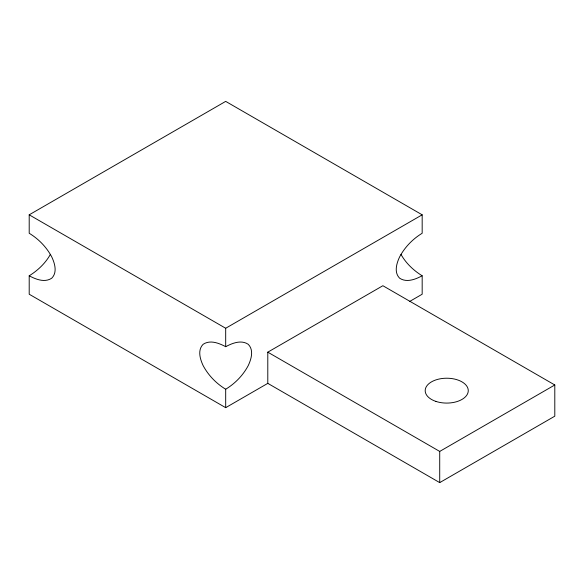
<?xml version="1.0" encoding="UTF-8"?>
<svg xmlns="http://www.w3.org/2000/svg" width="584" height="584" viewBox="0 0 584 584"><rect width="100%" height="100%" fill="white"/><g stroke="black" fill="none" stroke-linecap="round" stroke-linejoin="round"><path stroke-width="0.88" d="M50.377 254.398C45.413 263.282 37.799 270.465 29.2 275.794L29.2 294.226L225.687 407.669L267.793 383.359L439.716 482.618L554.8 416.18L554.8 384.98L382.878 285.722L267.793 352.167L267.793 383.359M225.687 389.236C235.126 383.498 243.046 375.337 248.244 365.577C251.281 359.087 254.003 350.13 248.244 344.304C241.221 339.581 232.395 343.137 225.687 346.692C218.971 343.137 210.152 339.581 203.123 344.304C197.37 350.13 200.086 359.087 203.123 365.577C208.327 375.337 216.248 383.498 225.687 389.236L225.687 407.669M29.2 275.794C35.909 279.356 44.734 282.904 51.757 278.188C57.517 272.363 54.794 263.406 51.757 256.916C46.559 247.156 38.639 238.995 29.2 233.257L29.2 214.817L225.687 101.382L422.174 214.817L422.174 233.257C412.735 238.995 404.814 247.156 399.609 256.916C396.572 263.406 393.857 272.363 399.609 278.188C406.639 282.904 415.458 279.356 422.174 275.794L422.174 294.226L409.596 301.49M29.2 214.817L225.687 328.259L422.174 214.817M267.793 352.167L439.716 451.425L554.8 384.98M422.174 275.794C413.574 270.465 405.96 263.282 400.989 254.398M439.716 451.425L439.716 482.618M225.687 328.259L225.687 346.692M435.963 401.42A21.535 12.432 0 0 0 468.266 390.652A21.535 12.432 0 0 0 435.963 379.885A21.535 12.432 0 0 0 435.963 401.42"/></g></svg>
